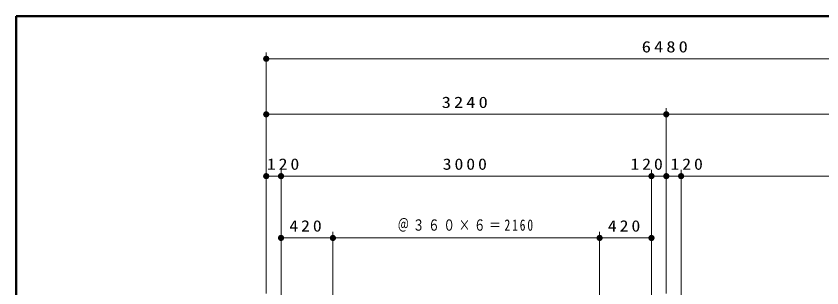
# Model space of a CAD drawing. Units: millimetres on the paper, scale 1:50. Extents: x -365 to 10, y -38 to 257.
# Drawn here: x -365 to -234.5, y 213 to 257 of the extents above; entities that cross this region are included whole.
import ezdxf

# ---------------------------------------------------------------- set-up
doc = ezdxf.new("R2010")
doc.units = ezdxf.units.MM
doc.layers.add('LY_1', color=7, linetype='Continuous', lineweight=25)
doc.layers.add('LY_2', color=7, linetype='Continuous', lineweight=13)
doc.styles.add('ＭＳ ゴシック', font='')
doc.styles.get('ＭＳ ゴシック').set_extended_font_data('MS Gothic')

# ---------------------------------------------------------------- blocks, each defined once
blk = doc.blocks.new('filled_dot')
at = {"color": 0, "linetype": 'Continuous', "lineweight": -2, "const_width": 1.25}
blk.add_lwpolyline([(-0.625, 0, 1), (0.625, 0, 1)], format="xyb", close=True, dxfattribs=at)

msp = doc.modelspace()

# ---------------------------------------------------------------- linework, layer by layer
at = {"layer": 'LY_1', "lineweight": 13}
for p, q in [((-324.491, 212.114), (-324.491, 251.099)), ((-324.491, 250.099), (-194.891, 250.099)), ((-324.491, 212.114), (-324.491, 242.114)), ((-259.691, 212.114), (-259.691, 242.114)), ((-259.691, 212.114), (-259.691, 242.114)), ((-324.491, 241.114), (-259.691, 241.114)), ((-259.691, 241.114), (-194.891, 241.114)), ((-324.491, 231.114), (-318.555, 231.114)), ((-322.091, 210.695), (-322.091, 232.114)), ((-322.091, 231.114), (-262.091, 231.114)), ((-265.611, 231.114), (-259.691, 231.114)), ((-262.091, 209.714), (-262.091, 232.114)), ((-259.691, 231.114), (-253.187, 231.114)), ((-257.291, 210.695), (-257.291, 232.114)), ((-257.291, 231.114), (-197.291, 231.114)), ((-322.091, 209.714), (-322.091, 222.114)), ((-313.691, 208.614), (-313.691, 222.114)), ((-270.491, 208.614), (-270.491, 222.114)), ((-262.091, 209.714), (-262.091, 222.114)), ((-322.091, 221.114), (-313.691, 221.114)), ((-313.691, 221.114), (-270.491, 221.114)), ((-270.491, 221.114), (-262.091, 221.114))]:
    msp.add_line(p, q, dxfattribs=at)
at = {"layer": 'LY_2', "lineweight": 50}
for p, q in [((0, 257), (-365, 257)), ((-365, 257), (-365, 0))]:
    msp.add_line(p, q, dxfattribs=at)

# ---------------------------------------------------------------- block references
at = {"layer": 'LY_1', "lineweight": 13, "xscale": 0.4, "yscale": 0.4}
for p in [(-324.491, 250.099), (-324.491, 241.114), (-259.691, 241.114), (-324.491, 231.114), (-322.091, 231.114), (-262.091, 231.114), (-259.691, 231.114), (-257.291, 231.114), (-322.091, 221.114), (-313.691, 221.114), (-270.491, 221.114)]:
    msp.add_blockref('filled_dot', p, dxfattribs=at)
at = {"layer": 'LY_1', "lineweight": 13, "xscale": 0.4, "yscale": 0.4, "rotation": 180}
for p in [(-259.691, 241.114), (-322.091, 231.114), (-262.091, 231.114), (-259.691, 231.114), (-257.291, 231.114), (-313.691, 221.114), (-270.491, 221.114), (-262.091, 221.114)]:
    msp.add_blockref('filled_dot', p, dxfattribs=at)

# ---------------------------------------------------------------- texts
at = {"layer": 'LY_1', "char_height": 1.833, "attachment_point": 8, "style": 'ＭＳ ゴシック'}
for s, insert in [('\\T1.33;\\W1.2;6480', (-259.691, 251.099)), ('\\T1.33;\\W1.2;3240', (-292.091, 242.114)), ('\\T1.33;\\W1.15;120', (-321.524, 232.114)), ('\\T1.33;\\W1.15;3000', (-292.091, 232.114)), ('\\T1.33;\\W1.15;120', (-262.642, 232.114)), ('\\T1.33;\\W1.15;120', (-256.156, 232.114)), ('\\T1.33;\\W1.15;420', (-317.891, 222.114)), ('\\T1.32;\\W0.75;＠３６０×６＝2160', (-292.091, 222.114)), ('\\T1.33;\\W1.15;420', (-266.291, 222.114))]:
    msp.add_mtext(s, dxfattribs=dict(at, insert=insert))

doc.saveas('drawing.dxf')
